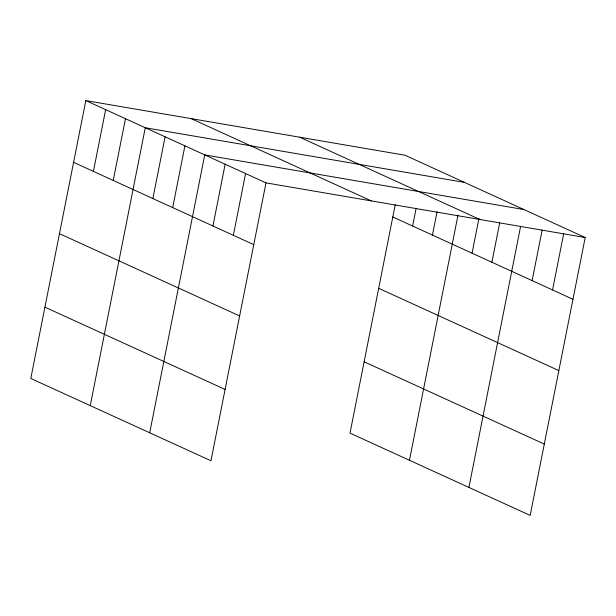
<?xml version="1.0" encoding="UTF-8"?>
<svg xmlns="http://www.w3.org/2000/svg" width="616" height="616" viewBox="0 0 616 616"><rect width="100%" height="100%" fill="white"/><g stroke="black" fill="none" stroke-linecap="round" stroke-linejoin="round"><path stroke-width="0.92" d="M85.824 100.593L30.8 378.478L210.972 460.76L265.996 182.875L85.824 100.593L405.028 155.24L585.2 237.522L530.176 515.407L350.004 433.125L395.21 204.828M93.416 171.402L105.644 109.648M113.236 180.45L125.464 118.696M90.259 405.636L145.276 127.751L464.487 182.39M152.868 198.552L165.096 136.798M172.688 207.6L184.916 145.853M149.711 432.786L204.735 154.901L523.939 209.54M212.928 225.98L225.156 164.226M233.349 235.304L245.576 173.55M412.62 226.041L416.139 208.262M432.44 235.089L437.075 211.704M409.463 460.275L458.004 215.138M472.079 253.191L478.932 218.572M491.899 262.247L499.676 222.946M468.922 487.425L520.605 226.388M532.132 280.619L542.142 230.099M552.552 289.944L563.671 233.81M265.996 182.875L585.2 237.522M299.692 137.206L479.864 219.489M191.16 118.626L371.332 200.908M392.8 216.986L572.972 299.276M378.678 288.311L558.851 370.593M73.597 162.347L253.769 244.629M364.133 361.8L544.298 444.082M59.475 233.672L239.639 315.954M44.922 307.153L225.094 389.443"/></g></svg>
